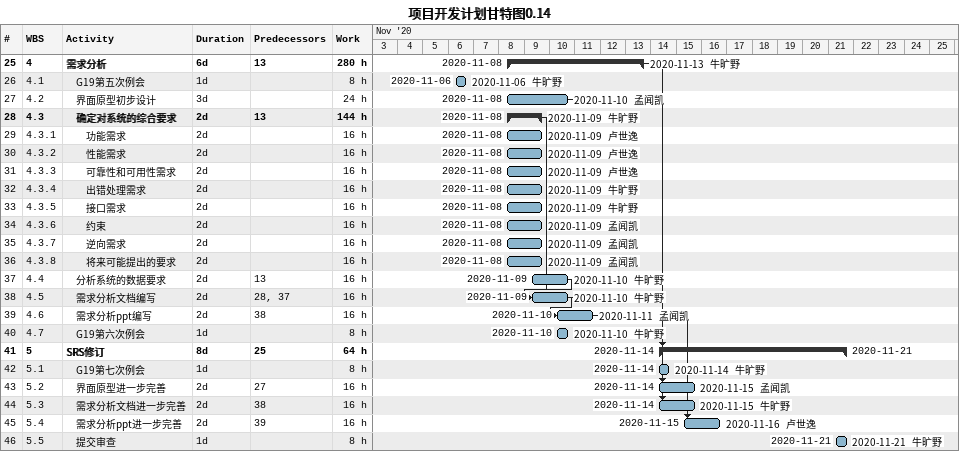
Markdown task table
项目开发计划甘特图0.14

| ID | WBS | Task | Duration | Start | Finish | Predecessors | Resources | Work (h) |
|---|---|---|---|---|---|---|---|---|
| 25 | 4 | **需求分析** | 6d | 2020-11-08 | 2020-11-13 | 13 | 牛旷野 | 280 |
| 26 | 4.1 | G19第五次例会 | 1d | 2020-11-06 | 2020-11-06 |  | 牛旷野 | 8 |
| 27 | 4.2 | 界面原型初步设计 | 3d | 2020-11-08 | 2020-11-10 |  | 孟闻凯 | 24 |
| 28 | 4.3 | **确定对系统的综合要求** | 2d | 2020-11-08 | 2020-11-09 | 13 | 牛旷野 | 144 |
| 29 | 4.3.1 | 功能需求 | 2d | 2020-11-08 | 2020-11-09 |  | 卢世逸 | 16 |
| 30 | 4.3.2 | 性能需求 | 2d | 2020-11-08 | 2020-11-09 |  | 卢世逸 | 16 |
| 31 | 4.3.3 | 可靠性和可用性需求 | 2d | 2020-11-08 | 2020-11-09 |  | 卢世逸 | 16 |
| 32 | 4.3.4 | 出错处理需求 | 2d | 2020-11-08 | 2020-11-09 |  | 牛旷野 | 16 |
| 33 | 4.3.5 | 接口需求 | 2d | 2020-11-08 | 2020-11-09 |  | 牛旷野 | 16 |
| 34 | 4.3.6 | 约束 | 2d | 2020-11-08 | 2020-11-09 |  | 孟闻凯 | 16 |
| 35 | 4.3.7 | 逆向需求 | 2d | 2020-11-08 | 2020-11-09 |  | 孟闻凯 | 16 |
| 36 | 4.3.8 | 将来可能提出的要求 | 2d | 2020-11-08 | 2020-11-09 |  | 孟闻凯 | 16 |
| 37 | 4.4 | 分析系统的数据要求 | 2d | 2020-11-09 | 2020-11-10 | 13 | 牛旷野 | 16 |
| 38 | 4.5 | 需求分析文档编写 | 2d | 2020-11-09 | 2020-11-10 | 28, 37 | 牛旷野 | 16 |
| 39 | 4.6 | 需求分析ppt编写 | 2d | 2020-11-10 | 2020-11-11 | 38 | 孟闻凯 | 16 |
| 40 | 4.7 | G19第六次例会 | 1d | 2020-11-10 | 2020-11-10 |  | 牛旷野 | 8 |
| 41 | 5 | **SRS修订** | 8d | 2020-11-14 | 2020-11-21 | 25 |  | 64 |
| 42 | 5.1 | G19第七次例会 | 1d | 2020-11-14 | 2020-11-14 |  | 牛旷野 | 8 |
| 43 | 5.2 | 界面原型进一步完善 | 2d | 2020-11-14 | 2020-11-15 | 27 | 孟闻凯 | 16 |
| 44 | 5.3 | 需求分析文档进一步完善 | 2d | 2020-11-14 | 2020-11-15 | 38 | 牛旷野 | 16 |
| 45 | 5.4 | 需求分析ppt进一步完善 | 2d | 2020-11-15 | 2020-11-16 | 39 | 卢世逸 | 16 |
| 46 | 5.5 | 提交审查 | 1d | 2020-11-21 | 2020-11-21 |  | 牛旷野 | 8 |
